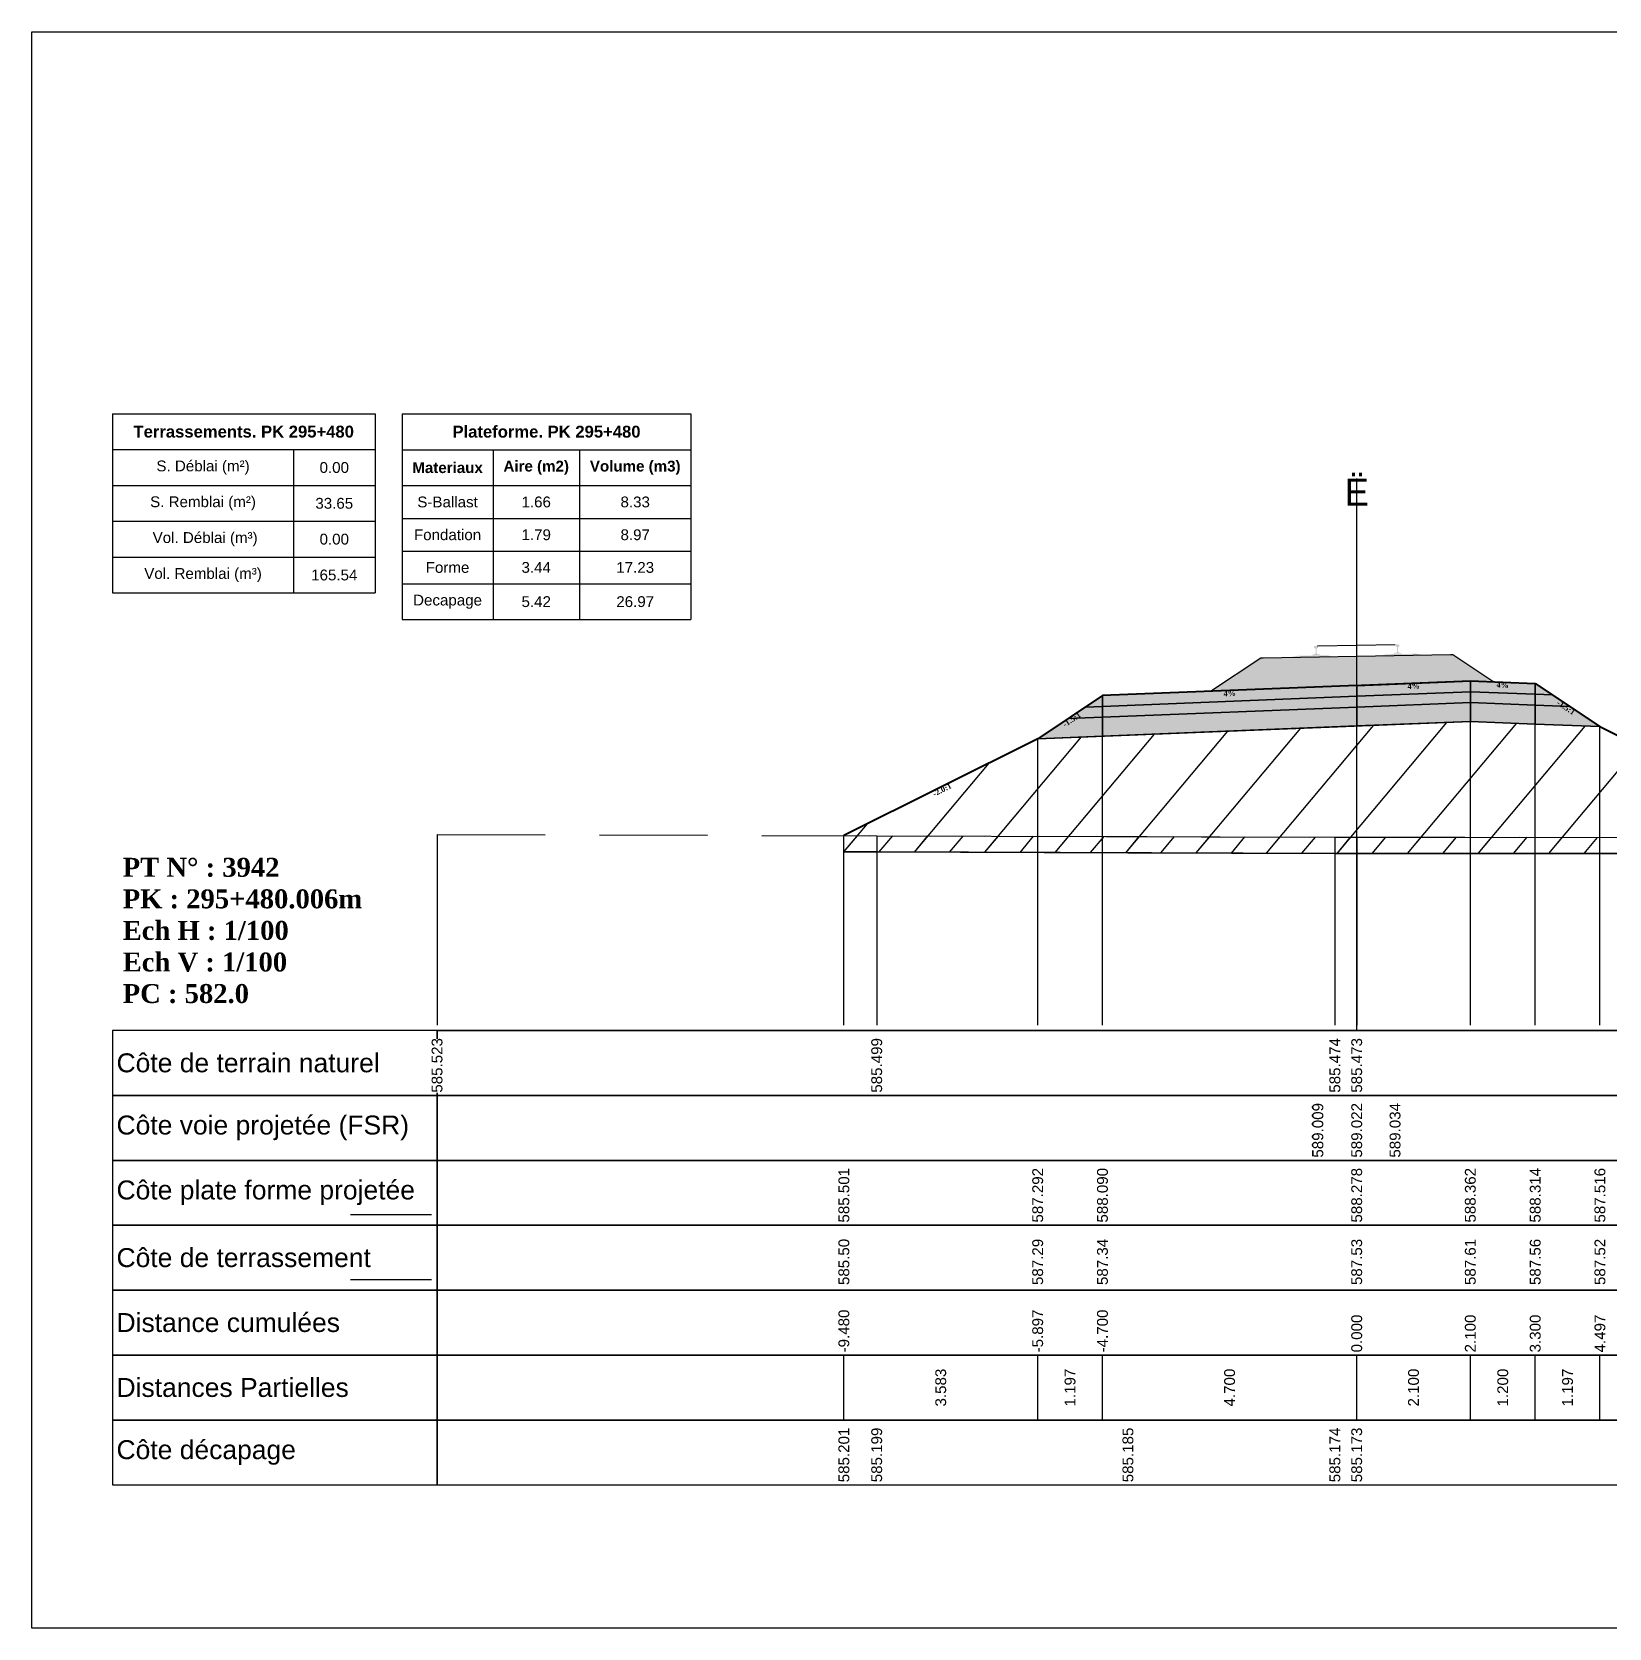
# Model space of a CAD drawing. Header units: millimetres. Extents: x 2762 to 3076, y 916 to 3305.
# Drawn here: x 2873.89 to 2903.04, y 2559.64 to 2589.14 of the extents above; entities that cross this region are included whole.
import ezdxf

# ---------------------------------------------------------------- set-up
doc = ezdxf.new("R2010")
doc.units = ezdxf.units.MM
doc.header["$LTSCALE"] = 2
doc.linetypes.add('CACHE', pattern=[9.525, 6.35, -3.175])
doc.linetypes.add('DASHED', pattern=[0.75, 0.5, -0.25])
for name, color, linetype in [('C-ANNO-TABL', 1, 'Continuous'), ('C-ANNO-TABL-TEXT', 150, 'Continuous'), ('C-ANNO-TABL-TITL', 150, 'Continuous'), ('C-ANNO-TABL-TTBL', 5, 'Continuous'), ('C-ROAD-CORR', 5, 'Continuous'), ('C-ROAD-SCTN', 7, 'Continuous')]:
    doc.layers.add(name, color=color, linetype=linetype)
doc.styles.add('ARIAL', font='arial.ttf')
doc.styles.add('C3D_Etiquette', font='romans.shx')
doc.styles.add('C3D_Profil_Travers', font='romans.shx')
doc.styles.get("Standard").update_dxf_attribs({"font": 'arial.ttf'})

msp = doc.modelspace()

# ---------------------------------------------------------------- hatches: boundary and pattern name
at = {"linetype": 'Continuous', "lineweight": -3}
msp.add_hatch(color=254, dxfattribs=at).paths.add_polyline_path([(2897.169, 2577.401), (2897.166, 2577.586), (2897.28, 2577.609), (2897.628, 2577.615), (2897.628, 2577.621), (2897.554, 2577.619), (2897.554, 2577.629), (2897.555, 2577.63), (2897.556, 2577.631), (2897.558, 2577.631), (2897.578, 2577.633), (2897.581, 2577.634), (2897.584, 2577.635), (2897.612, 2577.646), (2897.614, 2577.647), (2897.615, 2577.648), (2897.616, 2577.65), (2897.617, 2577.654), (2897.618, 2577.661), (2897.619, 2577.67), (2897.62, 2577.681), (2897.62, 2577.705), (2897.619, 2577.72), (2897.618, 2577.727), (2897.617, 2577.733), (2897.616, 2577.737), (2897.616, 2577.739), (2897.615, 2577.743), (2897.614, 2577.744), (2897.613, 2577.746), (2897.612, 2577.747), (2897.61, 2577.748), (2897.595, 2577.753), (2897.592, 2577.755), (2897.592, 2577.755), (2897.591, 2577.757), (2897.591, 2577.759), (2897.591, 2577.778), (2897.591, 2577.782), (2897.592, 2577.784), (2897.594, 2577.787), (2897.596, 2577.788), (2897.599, 2577.79), (2897.6, 2577.79), (2897.604, 2577.791), (2897.608, 2577.791), (2897.611, 2577.792), (2897.615, 2577.792), (2897.62, 2577.792), (2897.623, 2577.792), (2897.626, 2577.793), (2897.63, 2577.792), (2897.633, 2577.793), (2897.637, 2577.793), (2897.642, 2577.792), (2897.645, 2577.792), (2897.649, 2577.792), (2897.653, 2577.791), (2897.654, 2577.791), (2897.656, 2577.789), (2897.659, 2577.788), (2897.661, 2577.786), (2897.662, 2577.783), (2897.663, 2577.779), (2897.663, 2577.761), (2897.663, 2577.758), (2897.662, 2577.757), (2897.662, 2577.756), (2897.659, 2577.754), (2897.644, 2577.748), (2897.643, 2577.747), (2897.641, 2577.746), (2897.64, 2577.745), (2897.64, 2577.743), (2897.639, 2577.74), (2897.638, 2577.738), (2897.638, 2577.733), (2897.637, 2577.727), (2897.637, 2577.721), (2897.636, 2577.705), (2897.637, 2577.681), (2897.638, 2577.671), (2897.639, 2577.662), (2897.641, 2577.655), (2897.642, 2577.65), (2897.642, 2577.649), (2897.644, 2577.648), (2897.646, 2577.646), (2897.674, 2577.637), (2897.677, 2577.635), (2897.681, 2577.635), (2897.701, 2577.634), (2897.702, 2577.633), (2897.703, 2577.633), (2897.704, 2577.632), (2897.704, 2577.622), (2897.63, 2577.621), (2897.63, 2577.615), (2897.834, 2577.619), (2897.966, 2577.59), (2898.8, 2577.605), (2898.931, 2577.638), (2899.135, 2577.641), (2899.135, 2577.647), (2899.061, 2577.645), (2899.061, 2577.655), (2899.062, 2577.656), (2899.063, 2577.657), (2899.064, 2577.657), (2899.084, 2577.659), (2899.088, 2577.66), (2899.091, 2577.661), (2899.119, 2577.672), (2899.121, 2577.673), (2899.122, 2577.675), (2899.123, 2577.676), (2899.124, 2577.68), (2899.125, 2577.688), (2899.126, 2577.697), (2899.127, 2577.707), (2899.126, 2577.731), (2899.125, 2577.747), (2899.125, 2577.753), (2899.124, 2577.759), (2899.123, 2577.764), (2899.123, 2577.765), (2899.122, 2577.769), (2899.121, 2577.77), (2899.12, 2577.772), (2899.118, 2577.773), (2899.117, 2577.774), (2899.102, 2577.779), (2899.099, 2577.781), (2899.098, 2577.782), (2899.098, 2577.783), (2899.098, 2577.786), (2899.097, 2577.804), (2899.098, 2577.808), (2899.099, 2577.811), (2899.101, 2577.813), (2899.103, 2577.814), (2899.106, 2577.816), (2899.107, 2577.816), (2899.11, 2577.817), (2899.114, 2577.818), (2899.118, 2577.818), (2899.122, 2577.818), (2899.127, 2577.819), (2899.13, 2577.819), (2899.133, 2577.819), (2899.136, 2577.819), (2899.14, 2577.819), (2899.144, 2577.819), (2899.149, 2577.819), (2899.152, 2577.818), (2899.156, 2577.818), (2899.16, 2577.817), (2899.161, 2577.817), (2899.163, 2577.816), (2899.165, 2577.814), (2899.168, 2577.812), (2899.169, 2577.809), (2899.169, 2577.805), (2899.17, 2577.787), (2899.17, 2577.784), (2899.169, 2577.783), (2899.169, 2577.782), (2899.166, 2577.78), (2899.151, 2577.774), (2899.149, 2577.774), (2899.148, 2577.772), (2899.147, 2577.771), (2899.146, 2577.769), (2899.146, 2577.766), (2899.145, 2577.764), (2899.144, 2577.759), (2899.144, 2577.753), (2899.143, 2577.747), (2899.143, 2577.731), (2899.143, 2577.707), (2899.145, 2577.697), (2899.146, 2577.688), (2899.147, 2577.681), (2899.148, 2577.677), (2899.149, 2577.675), (2899.15, 2577.674), (2899.153, 2577.673), (2899.181, 2577.663), (2899.184, 2577.662), (2899.187, 2577.661), (2899.207, 2577.66), (2899.209, 2577.66), (2899.21, 2577.659), (2899.211, 2577.658), (2899.211, 2577.648), (2899.137, 2577.647), (2899.137, 2577.641), (2899.485, 2577.647), (2899.6, 2577.628), (2899.604, 2577.443)])
h = msp.add_hatch(dxfattribs=at)
h.set_pattern_fill('GRAVEL', color=252, scale=0.009, style=0)
h.set_pattern_definition([(228.0128, (2895.843941, 2577.182725), (-1.8288, -2.0574), [0.030755, -3.0447435]), (184.96974, (2895.823367, 2577.159865), (2.743199999, 0.228600013), [0.0527764, -5.2248644]), (132.51045, (2895.77079, 2577.155293), (2.286, -2.5146), [0.0372133, -3.684125]), (267.2737, (2895.681635, 2577.098143), (0.2286, 4.572), [0.0480604, -4.7579794]), (292.83365, (2895.679349, 2577.050137), (-1.143, 2.7432), [0.047127, -4.6655827]), (357.2737, (2895.697637, 2577.006703), (-4.572, 0.2286), [0.0480604, -4.7579794]), (37.69424, (2895.7456434, 2577.004417), (-2.9718, -2.286), [0.0635574, -6.2921804]), (72.25533, (2895.795935, 2577.043279), (1.6002, 5.0292), [0.0600048, -5.940473]), (121.42957, (2895.814223, 2577.100429), (-1.8288, 2.9718), [0.048223, -4.774099]), (175.23636, (2895.789077, 2577.141577), (2.5146, -0.2286), [0.055054, -2.697654]), (222.39744, (2895.7342134, 2577.146149), (-2.7432, -2.5146), [0.071197, -7.0485095]), (138.81407, (2895.90795, 2577.095857), (-1.6002, 1.3716), [0.0243004, -2.405751]), (171.46923, (2895.889661, 2577.111859), (2.9718, -0.4572), [0.0462314, -4.5769175]), (225, (2895.84394, 2577.11872), (-3e-17, -0.2286), [0.032329, -0.29096]), (203.1986, (2895.82794, 2577.14615), (1.143, 0.4572), [0.01741, -1.723556]), (291.8014, (2895.811937, 2577.13929), (-0.2286, 0.6858), [0.024621, -1.206428]), (30.9638, (2895.82108, 2577.11643), (0.6858, 0.4572), [0.039989, -1.292967]), (161.565, (2895.85537, 2577.137005), (0.4572, -0.2286), [0.028916, -0.693981]), (16.38954, (2895.67935, 2577.139291), (2.286, 0.6858), [0.040508, -4.0102944]), (70.34618, (2895.718211, 2577.150721), (-0.9144, -2.5146), [0.033984, -3.3643994]), (293.1986, (2895.85537, 2577.182725), (-0.4572, 1.143), [0.034819, -1.7061465]), (343.61046, (2895.869087, 2577.150721), (-2.286, 0.6858), [0.040508, -4.0102944]), (339.44395, (2895.67935, 2576.99756), (-1.143, 0.4572), [0.039063, -1.914096]), (294.77514, (2895.715925, 2576.983843), (-1.143, 2.5146), [0.0327305, -3.2403234]), (66.8014, (2895.857657, 2576.954125), (0.4572, 1.143), [0.034819, -1.7061465]), (17.35402, (2895.871373, 2576.986129), (-2.9718, -0.9144), [0.0383204, -3.793714]), (69.44395, (2895.745643, 2576.954125), (-0.4572, -1.143), [0.0195316, -1.933628]), (101.3099, (2895.84394, 2576.954125), (-0.2286, 0.9144), [0.011656, -1.1539795]), (165.9638, (2895.841655, 2576.965555), (0.6858, -0.2286), [0.047127, -0.895415]), (186.009, (2895.795935, 2576.976985), (2.286, 0.2286), [0.043674, -4.323723]), (303.69, (2895.82108, 2577.09586), (-0.2286, 0.4572), [0.032969, -0.79126]), (353.15723, (2895.839369, 2577.068425), (3.8862, -0.4572), [0.05756, -5.698441]), (60.9454, (2895.89652, 2577.061567), (-0.9144, -1.6002), [0.023536, -2.330045]), (90, (2895.90795, 2577.08214), (-0.2286, 0.2286), [0.013716, -0.214884]), (120.25644, (2895.791363, 2576.983843), (0.9144, -1.6002), [0.031758, -3.1440547]), (48.0128, (2895.775361, 2577.011275), (1.8288, 2.0574), [0.06151, -3.0139886]), (0, (2895.8165, 2577.057), (0.2286, 0.2286), [0.059436, -0.169164]), (325.30485, (2895.875945, 2577.056995), (2.286, -1.6002), [0.036145, -3.5783385]), (254.0546, (2895.905663, 2577.03642), (-0.2286, -0.9144), [0.033285, -1.6309485]), (207.64598, (2895.896519, 2577.004417), (-4.3434, -2.286), [0.054193, -5.365122]), (175.42608, (2895.848513, 2576.979271), (-2.9718, 0.2286), [0.0573327, -5.675926])])
h.paths.add_polyline_path([(2895.679, 2576.954), (2896.608, 2577.574), (2896.652, 2577.574), (2898.38, 2577.604), (2900.114, 2577.634), (2900.114, 2577.634), (2900.158, 2577.634), (2900.916, 2577.129), (2900.48, 2577.146)])
h = msp.add_hatch(color=11, dxfattribs=at)
h.paths.add_polyline_path([(2901.68, 2576.898), (2901.68, 2577.098), (2901.999, 2576.885)])
h.paths.add_polyline_path([(2900.48, 2576.946), (2900.48, 2577.146), (2901.68, 2577.098), (2901.68, 2576.898)])
h.paths.add_polyline_path([(2898.38, 2576.862), (2898.38, 2577.062), (2900.48, 2577.146), (2900.48, 2576.946)])
h.paths.add_polyline_path([(2893.68, 2576.674), (2893.68, 2576.874), (2898.38, 2577.062), (2898.38, 2576.862)])
h.paths.add_polyline_path([(2893.36, 2576.661), (2893.68, 2576.874), (2893.68, 2576.674)])
h = msp.add_hatch(color=30, dxfattribs=at)
h.paths.add_polyline_path([(2901.68, 2576.698), (2901.68, 2576.898), (2901.999, 2576.885), (2902.318, 2576.673)])
h.paths.add_polyline_path([(2900.48, 2576.746), (2900.48, 2576.946), (2901.68, 2576.898), (2901.68, 2576.698)])
h.paths.add_polyline_path([(2898.38, 2576.662), (2898.38, 2576.862), (2900.48, 2576.946), (2900.48, 2576.746)])
h.paths.add_polyline_path([(2893.68, 2576.474), (2893.68, 2576.674), (2898.38, 2576.862), (2898.38, 2576.662)])
h.paths.add_polyline_path([(2893.041, 2576.449), (2893.36, 2576.661), (2893.68, 2576.674), (2893.68, 2576.474)])
h = msp.add_hatch(color=83, dxfattribs=at)
h.paths.add_polyline_path([(2901.68, 2576.348), (2901.68, 2576.698), (2902.318, 2576.673), (2902.876, 2576.3)])
h.paths.add_polyline_path([(2900.48, 2576.396), (2900.48, 2576.746), (2901.68, 2576.698), (2901.68, 2576.348)])
h.paths.add_polyline_path([(2898.38, 2576.312), (2898.38, 2576.662), (2900.48, 2576.746), (2900.48, 2576.396)])
h.paths.add_polyline_path([(2893.68, 2576.124), (2893.68, 2576.474), (2898.38, 2576.662), (2898.38, 2576.312)])
h.paths.add_polyline_path([(2892.483, 2576.076), (2893.041, 2576.449), (2893.68, 2576.474), (2893.68, 2576.124)])
h = msp.add_hatch(dxfattribs=at)
h.set_pattern_fill('_U', color=3, angle=50, style=0, pattern_type=0)
h.set_pattern_definition([(50, (2888.8998, 2573.9848), (-0.766044, 0.64279), [])])
h.paths.add_polyline_path([(2888.9, 2573.985), (2888.9, 2574.285), (2892.483, 2576.076), (2900.48, 2576.396), (2902.876, 2576.3), (2906.977, 2574.25), (2906.977, 2573.95), (2897.977, 2573.958), (2889.507, 2573.983)])
h = msp.add_hatch(dxfattribs=at)
h.set_pattern_fill('_U', color=150, scale=0.5, angle=50, style=0, pattern_type=0)
h.set_pattern_definition([(50, (2888.8998, 2573.98476), (-0.383022, 0.321394), [])])
h.paths.add_polyline_path([(2888.9, 2573.985), (2888.9, 2574.285), (2889.507, 2574.283), (2897.977, 2574.258), (2906.977, 2574.25), (2906.977, 2573.95), (2897.977, 2573.958), (2889.507, 2573.983)])

# ---------------------------------------------------------------- linework, layer by layer
at = {"color": 7, "linetype": 'Continuous', "lineweight": -3}
for p, q in [((2898.38, 2570.684), (2898.38, 2580.884)), ((2881.379, 2570.684), (2915.381, 2570.684)), ((2888.9, 2563.484), (2888.9, 2564.684)), ((2892.483, 2563.484), (2892.483, 2564.684)), ((2892.483, 2563.484), (2892.483, 2564.684)), ((2893.68, 2563.484), (2893.68, 2564.684)), ((2893.68, 2563.484), (2893.68, 2564.684)), ((2898.38, 2563.484), (2898.38, 2564.684)), ((2898.38, 2563.484), (2898.38, 2564.684)), ((2900.48, 2563.484), (2900.48, 2564.684)), ((2900.48, 2563.484), (2900.48, 2564.684)), ((2901.68, 2563.484), (2901.68, 2564.684)), ((2901.68, 2563.484), (2901.68, 2564.684)), ((2902.876, 2563.484), (2902.876, 2564.684)), ((2902.876, 2563.484), (2902.876, 2564.684))]:
    msp.add_line(p, q, dxfattribs=at)
at = {"color": 251, "linetype": 'Continuous', "lineweight": -3}
for p, q in [((2895.679, 2576.954), (2896.608, 2577.574)), ((2896.608, 2577.574), (2896.652, 2577.574)), ((2896.652, 2577.574), (2898.38, 2577.604)), ((2898.38, 2577.604), (2900.114, 2577.634)), ((2900.114, 2577.634), (2900.114, 2577.634)), ((2900.114, 2577.634), (2900.158, 2577.634)), ((2900.158, 2577.634), (2900.916, 2577.129)), ((2900.48, 2577.146), (2895.679, 2576.954)), ((2898.38, 2577.062), (2900.48, 2577.146)), ((2900.916, 2577.129), (2900.48, 2577.146)), ((2900.48, 2576.946), (2900.48, 2577.146)), ((2900.48, 2577.146), (2901.68, 2577.098)), ((2900.48, 2577.146), (2900.48, 2576.946)), ((2893.36, 2576.661), (2893.68, 2576.874)), ((2893.68, 2576.874), (2898.38, 2577.062)), ((2893.68, 2576.674), (2893.68, 2576.874)), ((2893.68, 2576.874), (2893.68, 2576.674)), ((2898.38, 2576.862), (2893.68, 2576.674)), ((2898.38, 2576.862), (2898.38, 2577.062)), ((2898.38, 2577.062), (2898.38, 2576.862)), ((2900.48, 2576.946), (2898.38, 2576.862)), ((2901.68, 2576.898), (2900.48, 2576.946)), ((2901.68, 2576.898), (2901.68, 2577.098)), ((2901.68, 2577.098), (2901.999, 2576.885)), ((2901.68, 2577.098), (2901.68, 2576.898)), ((2901.999, 2576.885), (2901.68, 2576.898)), ((2893.68, 2576.674), (2893.36, 2576.661))]:
    msp.add_line(p, q, dxfattribs=at)
at = {"color": 53, "linetype": 'Continuous', "lineweight": -3}
for p, q in [((2893.68, 2576.674), (2898.38, 2576.862)), ((2898.38, 2576.862), (2900.48, 2576.946)), ((2898.38, 2576.662), (2898.38, 2576.862)), ((2898.38, 2576.862), (2898.38, 2576.662)), ((2900.48, 2576.746), (2900.48, 2576.946)), ((2900.48, 2576.946), (2901.68, 2576.898)), ((2900.48, 2576.946), (2900.48, 2576.746)), ((2901.68, 2576.698), (2901.68, 2576.898)), ((2901.68, 2576.898), (2901.999, 2576.885)), ((2901.68, 2576.898), (2901.68, 2576.698)), ((2901.999, 2576.885), (2902.318, 2576.673)), ((2893.041, 2576.449), (2893.36, 2576.661)), ((2893.36, 2576.661), (2893.68, 2576.674)), ((2893.68, 2576.474), (2893.68, 2576.674)), ((2893.68, 2576.674), (2893.68, 2576.474)), ((2898.38, 2576.662), (2893.68, 2576.474)), ((2893.68, 2576.474), (2898.38, 2576.662)), ((2900.48, 2576.746), (2898.38, 2576.662)), ((2898.38, 2576.662), (2900.48, 2576.746)), ((2898.38, 2576.312), (2898.38, 2576.662)), ((2898.38, 2576.662), (2898.38, 2576.312)), ((2901.68, 2576.698), (2900.48, 2576.746)), ((2900.48, 2576.396), (2900.48, 2576.746)), ((2900.48, 2576.746), (2901.68, 2576.698)), ((2900.48, 2576.746), (2900.48, 2576.396)), ((2902.318, 2576.673), (2901.68, 2576.698)), ((2901.68, 2576.348), (2901.68, 2576.698)), ((2901.68, 2576.698), (2902.318, 2576.673)), ((2901.68, 2576.698), (2901.68, 2576.348)), ((2902.318, 2576.673), (2902.876, 2576.3)), ((2892.483, 2576.076), (2893.041, 2576.449)), ((2893.68, 2576.474), (2893.041, 2576.449)), ((2893.041, 2576.449), (2893.68, 2576.474)), ((2893.68, 2576.124), (2893.68, 2576.474)), ((2893.68, 2576.474), (2893.68, 2576.124)), ((2898.38, 2576.312), (2893.68, 2576.124)), ((2900.48, 2576.396), (2898.38, 2576.312)), ((2901.68, 2576.348), (2900.48, 2576.396)), ((2902.876, 2576.3), (2901.68, 2576.348)), ((2893.68, 2576.124), (2892.483, 2576.076))]:
    msp.add_line(p, q, dxfattribs=at)
at = {"color": 253, "linetype": 'Continuous', "lineweight": -3}
for p, q in [((2892.483, 2576.076), (2900.48, 2576.396)), ((2900.48, 2576.396), (2902.876, 2576.3)), ((2902.876, 2576.3), (2906.977, 2574.25)), ((2888.9, 2574.285), (2892.483, 2576.076)), ((2888.9, 2573.985), (2888.9, 2574.285)), ((2888.9, 2574.285), (2889.507, 2574.283)), ((2888.9, 2573.985), (2888.9, 2574.285)), ((2889.507, 2574.283), (2897.977, 2574.258)), ((2897.977, 2574.258), (2906.977, 2574.25)), ((2889.507, 2573.983), (2888.9, 2573.985)), ((2889.507, 2573.983), (2888.9, 2573.985)), ((2897.977, 2573.958), (2889.507, 2573.983)), ((2897.977, 2573.958), (2889.507, 2573.983)), ((2906.977, 2573.95), (2897.977, 2573.958)), ((2906.977, 2573.95), (2897.977, 2573.958))]:
    msp.add_line(p, q, dxfattribs=at)
at = {"color": 8, "linetype": 'CACHE', "lineweight": -3}
for p, q in [((2898.38, 2570.784), (2898.38, 2576.312)), ((2898.38, 2570.784), (2898.38, 2576.312)), ((2900.48, 2570.784), (2900.48, 2576.396)), ((2901.68, 2570.784), (2901.68, 2576.348)), ((2902.876, 2570.784), (2902.876, 2576.3)), ((2892.483, 2570.784), (2892.483, 2576.076)), ((2893.68, 2570.784), (2893.68, 2576.124)), ((2888.9, 2570.784), (2888.9, 2574.285))]:
    msp.add_line(p, q, dxfattribs=at)
at = {"color": 105, "linetype": 'DASHED', "lineweight": -3, "ltscale": 2}
for p, q in [((2881.38, 2574.307), (2889.507, 2574.283)), ((2889.507, 2574.283), (2897.977, 2574.258)), ((2897.977, 2574.258), (2898.38, 2574.257)), ((2898.38, 2574.257), (2912.541, 2574.245))]:
    msp.add_line(p, q, dxfattribs=at)
at = {"color": 98, "linetype": 'CACHE', "lineweight": -3}
for p, q in [((2881.38, 2574.307), (2881.38, 2570.784)), ((2889.507, 2574.283), (2889.507, 2570.784)), ((2897.977, 2574.258), (2897.977, 2570.784)), ((2898.38, 2574.257), (2898.38, 2570.784))]:
    msp.add_line(p, q, dxfattribs=at)
at = {"color": 6, "linetype": 'Continuous', "lineweight": -3}
for p, q in [((2888.9, 2573.985), (2889.507, 2573.983)), ((2889.507, 2573.983), (2894.151, 2573.969)), ((2894.151, 2573.969), (2897.977, 2573.958)), ((2897.977, 2573.958), (2898.38, 2573.957)), ((2898.38, 2573.957), (2903.215, 2573.953))]:
    msp.add_line(p, q, dxfattribs=at)
at = {"color": 154, "linetype": 'Continuous', "lineweight": -3}
msp.add_line((2879.779, 2567.284), (2881.279, 2567.284), dxfattribs=at)
at = {"color": 1, "linetype": 'Continuous', "lineweight": -3}
msp.add_line((2879.779, 2566.084), (2881.279, 2566.084), dxfattribs=at)
at = {"color": 7, "linetype": 'Continuous', "lineweight": -3}
for points in [[(2881.379, 2569.484), (2881.379, 2570.684), (2875.379, 2570.684), (2875.379, 2569.484)], [(2881.379, 2569.484), (2915.381, 2569.484), (2915.381, 2570.684), (2881.379, 2570.684)], [(2881.379, 2568.284), (2881.379, 2569.484), (2875.379, 2569.484), (2875.379, 2568.284)], [(2881.379, 2568.284), (2915.381, 2568.284), (2915.381, 2569.484), (2881.379, 2569.484)], [(2881.379, 2567.084), (2881.379, 2568.284), (2875.379, 2568.284), (2875.379, 2567.084)], [(2881.379, 2567.084), (2915.381, 2567.084), (2915.381, 2568.284), (2881.379, 2568.284)], [(2881.379, 2565.884), (2881.379, 2567.084), (2875.379, 2567.084), (2875.379, 2565.884)], [(2881.379, 2565.884), (2915.381, 2565.884), (2915.381, 2567.084), (2881.379, 2567.084)], [(2881.379, 2564.684), (2881.379, 2565.884), (2875.379, 2565.884), (2875.379, 2564.684)], [(2881.379, 2564.684), (2915.381, 2564.684), (2915.381, 2565.884), (2881.379, 2565.884)], [(2881.379, 2563.484), (2881.379, 2564.684), (2875.379, 2564.684), (2875.379, 2563.484)], [(2881.379, 2563.484), (2915.381, 2563.484), (2915.381, 2564.684), (2881.379, 2564.684)], [(2881.379, 2562.284), (2881.379, 2563.484), (2875.379, 2563.484), (2875.379, 2562.284)], [(2881.379, 2562.284), (2915.381, 2562.284), (2915.381, 2563.484), (2881.379, 2563.484)]]:
    msp.add_3dface(points, dxfattribs=at)
at = {"layer": 'C-ANNO-TABL', "color": 7, "linetype": 'Continuous', "lineweight": -3}
for p, q in [((2875.379, 2581.419), (2878.727, 2581.419)), ((2878.727, 2581.419), (2880.232, 2581.419)), ((2878.727, 2581.419), (2878.727, 2580.757)), ((2880.732, 2581.416), (2882.414, 2581.416)), ((2882.414, 2581.416), (2884.01, 2581.416)), ((2882.414, 2581.416), (2882.414, 2580.754)), ((2884.01, 2581.416), (2886.073, 2581.416)), ((2884.01, 2581.416), (2884.01, 2580.754)), ((2875.379, 2580.757), (2878.727, 2580.757)), ((2878.727, 2580.757), (2880.232, 2580.757)), ((2878.727, 2580.757), (2878.727, 2580.095)), ((2880.732, 2580.754), (2882.414, 2580.754)), ((2882.414, 2580.754), (2884.01, 2580.754)), ((2882.414, 2580.754), (2882.414, 2580.147)), ((2884.01, 2580.754), (2886.073, 2580.754)), ((2884.01, 2580.754), (2884.01, 2580.147)), ((2875.379, 2580.095), (2878.727, 2580.095)), ((2878.727, 2580.095), (2880.232, 2580.095)), ((2878.727, 2580.095), (2878.727, 2579.432)), ((2880.732, 2580.147), (2882.414, 2580.147)), ((2882.414, 2580.147), (2884.01, 2580.147)), ((2882.414, 2580.147), (2882.414, 2579.543)), ((2884.01, 2580.147), (2886.073, 2580.147)), ((2884.01, 2580.147), (2884.01, 2579.543)), ((2880.732, 2579.543), (2882.414, 2579.543)), ((2882.414, 2579.543), (2884.01, 2579.543)), ((2882.414, 2579.543), (2882.414, 2578.939)), ((2884.01, 2579.543), (2886.073, 2579.543)), ((2884.01, 2579.543), (2884.01, 2578.939)), ((2875.379, 2579.432), (2878.727, 2579.432)), ((2878.727, 2579.432), (2880.232, 2579.432)), ((2878.727, 2579.432), (2878.727, 2578.77)), ((2880.732, 2578.939), (2882.414, 2578.939)), ((2882.414, 2578.939), (2884.01, 2578.939)), ((2882.414, 2578.939), (2882.414, 2578.28)), ((2884.01, 2578.939), (2886.073, 2578.939)), ((2884.01, 2578.939), (2884.01, 2578.28))]:
    msp.add_line(p, q, dxfattribs=at)
at = {"layer": 'C-ANNO-TABL-TTBL', "color": 7, "linetype": 'Continuous', "lineweight": -3}
for p, q in [((2875.379, 2582.084), (2880.232, 2582.084)), ((2875.379, 2582.084), (2875.379, 2581.419)), ((2880.232, 2582.084), (2880.232, 2581.419)), ((2880.732, 2582.084), (2886.073, 2582.084)), ((2880.732, 2582.084), (2880.732, 2581.416)), ((2886.073, 2582.084), (2886.073, 2581.416)), ((2875.379, 2581.419), (2875.379, 2580.757)), ((2880.232, 2581.419), (2880.232, 2580.757)), ((2880.732, 2581.416), (2880.732, 2580.754)), ((2886.073, 2581.416), (2886.073, 2580.754)), ((2875.379, 2580.757), (2875.379, 2580.095)), ((2880.232, 2580.757), (2880.232, 2580.095)), ((2880.732, 2580.754), (2880.732, 2580.147)), ((2886.073, 2580.754), (2886.073, 2580.147)), ((2875.379, 2580.095), (2875.379, 2579.432)), ((2880.232, 2580.095), (2880.232, 2579.432)), ((2880.732, 2580.147), (2880.732, 2579.543)), ((2886.073, 2580.147), (2886.073, 2579.543)), ((2880.732, 2579.543), (2880.732, 2578.939)), ((2886.073, 2579.543), (2886.073, 2578.939)), ((2875.379, 2579.432), (2875.379, 2578.77)), ((2880.232, 2579.432), (2880.232, 2578.77)), ((2880.732, 2578.939), (2880.732, 2578.28)), ((2886.073, 2578.939), (2886.073, 2578.28)), ((2875.379, 2578.77), (2878.727, 2578.77)), ((2878.727, 2578.77), (2880.232, 2578.77)), ((2880.732, 2578.28), (2882.414, 2578.28)), ((2882.414, 2578.28), (2884.01, 2578.28)), ((2884.01, 2578.28), (2886.073, 2578.28))]:
    msp.add_line(p, q, dxfattribs=at)
at = {"layer": 'C-ROAD-CORR', "color": 1, "linetype": 'Continuous', "lineweight": 40}
for p, q in [((2898.38, 2577.062), (2900.48, 2577.146)), ((2900.48, 2577.146), (2901.68, 2577.098)), ((2893.68, 2576.874), (2892.483, 2576.076)), ((2898.38, 2577.062), (2893.68, 2576.874)), ((2901.68, 2577.098), (2902.876, 2576.3)), ((2902.876, 2576.3), (2906.977, 2574.25)), ((2892.483, 2576.076), (2888.9, 2574.285))]:
    msp.add_line(p, q, dxfattribs=at)
at = {"layer": 'C-ROAD-CORR', "color": 102, "linetype": 'Continuous', "lineweight": -3, "ltscale": 0.5}
for p, q in [((2898.38, 2576.312), (2893.68, 2576.124)), ((2898.38, 2576.312), (2900.48, 2576.396)), ((2900.48, 2576.396), (2901.68, 2576.348)), ((2901.68, 2576.348), (2902.876, 2576.3)), ((2893.68, 2576.124), (2892.483, 2576.076))]:
    msp.add_line(p, q, dxfattribs=at)
at = {"layer": 'C-ROAD-SCTN', "color": 154, "linetype": 'Continuous', "lineweight": -3}
for p, q in [((2897.652, 2577.793), (2897.662, 2577.793)), ((2897.662, 2577.793), (2898.38, 2577.806)), ((2898.38, 2577.806), (2899.089, 2577.818)), ((2898.38, 2577.062), (2900.48, 2577.146)), ((2900.48, 2577.146), (2901.68, 2577.098)), ((2892.483, 2576.076), (2893.68, 2576.874)), ((2893.68, 2576.874), (2898.38, 2577.062)), ((2901.68, 2577.098), (2902.876, 2576.3)), ((2902.876, 2576.3), (2906.977, 2574.25)), ((2888.9, 2574.285), (2892.483, 2576.076))]:
    msp.add_line(p, q, dxfattribs=at)
at = {"layer": 'C-ROAD-SCTN', "color": 140, "linetype": 'Continuous', "lineweight": -3}
for p, q in [((2895.679, 2576.954), (2896.608, 2577.574)), ((2896.608, 2577.574), (2896.652, 2577.574)), ((2896.652, 2577.574), (2898.38, 2577.604)), ((2898.38, 2577.604), (2900.114, 2577.634)), ((2900.114, 2577.634), (2900.114, 2577.634)), ((2900.114, 2577.634), (2900.158, 2577.634)), ((2900.158, 2577.634), (2900.916, 2577.129))]:
    msp.add_line(p, q, dxfattribs=at)
at = {"layer": 'C-ROAD-SCTN', "color": 1, "linetype": 'Continuous', "lineweight": -3}
for p, q in [((2893.68, 2576.124), (2898.38, 2576.312)), ((2898.38, 2576.312), (2900.48, 2576.396)), ((2900.48, 2576.396), (2901.68, 2576.348)), ((2901.68, 2576.348), (2902.876, 2576.3)), ((2902.876, 2576.3), (2906.977, 2574.25)), ((2888.9, 2574.285), (2892.483, 2576.076)), ((2892.483, 2576.076), (2893.68, 2576.124))]:
    msp.add_line(p, q, dxfattribs=at)

# ---------------------------------------------------------------- texts
at = {"color": 7, "linetype": 'Continuous', "lineweight": -3}
for s, insert, char_height, attachment_point, style in [('{\\fWingdings|b0|i0|c2|p0;Ë}', (2898.38, 2580.384), 0.5, 8, 'C3D_Profil_Travers'), ('{\\fTimes New Roman|b1|i0|c0|p18;PT N° : 3942\\PPK : 295+480.006m\\PEch H : 1/100\\PEch V : 1/100\\PPC : 582.0}', (2875.568, 2571.184), 0.35, 7, 'C3D_Profil_Travers'), ('{\\fArial|b0|i0|c0|p34;Côte de terrain naturel}', (2875.454, 2570.084), 0.35, 4, 'C3D_Etiquette'), ('{\\fArial|b0|i0|c0|p34;Côte plate forme projetée}', (2875.454, 2567.684), 0.35, 4, 'C3D_Etiquette'), ('{\\fArial|b0|i0|c0|p34;Côte de terrassement}', (2875.454, 2566.484), 0.35, 4, 'C3D_Etiquette'), ('{\\fArial|b0|i0|c0|p34;Distance cumulées}', (2875.454, 2565.284), 0.35, 4, 'C3D_Etiquette'), ('{\\fArial|b0|i0|c0|p34;Distances Partielles}', (2875.454, 2564.084), 0.35, 4, 'C3D_Etiquette'), ('{\\fArial|b0|i0|c0|p34;Côte décapage}', (2875.454, 2562.884), 0.35, 4, 'C3D_Etiquette')]:
    msp.add_mtext(s, dxfattribs=dict(at, insert=insert, char_height=char_height, attachment_point=attachment_point, style=style))
at = {"color": 7, "linetype": 'Continuous', "lineweight": -3, "char_height": 0.1, "attachment_point": 2, "style": 'C3D_Etiquette'}
for s, insert, width, rotation in [('{\\fTimes New Roman|b1|i0|c0|p18;4%}', (2901.079, 2577.118), 0.42071, 357.7094), ('{\\fTimes New Roman|b1|i0|c0|p18;4%}', (2896.03, 2576.964), 0.42071, 2.2906), ('{\\fTimes New Roman|b1|i0|c0|p18;4%}', (2899.43, 2577.1), 0.37094, 2.2906), ('{\\fTimes New Roman|b1|i0|c0|p18;-1.5:1}', (2893.083, 2576.472), 0.34598, 33.6901), ('{\\fTimes New Roman|b1|i0|c0|p18;-1.5:1}', (2902.276, 2576.696), 0.34598, 326.3099), ('{\\fTimes New Roman|b1|i0|c0|p18;-2.0:1}', (2890.693, 2575.177), 0.34598, 26.5651)]:
    msp.add_mtext(s, dxfattribs=dict(at, insert=insert, width=width, rotation=rotation))
at = {"color": 7, "linetype": 'Continuous', "lineweight": -3, "insert": (2875.454, 2568.884), "char_height": 0.35, "attachment_point": 4}
msp.add_mtext('{\\fArial|b0|i0|c0|p34;Côte voie projetée (FSR)}', dxfattribs=at)
at = {"color": 7, "linetype": 'Continuous', "lineweight": -3, "char_height": 0.2, "rotation": 90, "style": 'C3D_Profil_Travers'}
for s, insert, attachment_point in [('{\\fArial|b0|i0|c0|p34;585.50}', (2888.9, 2565.979), 4), ('{\\fArial|b0|i0|c0|p34;587.29}', (2892.483, 2565.979), 4), ('{\\fArial|b0|i0|c0|p34;587.34}', (2893.68, 2565.979), 4), ('{\\fArial|b0|i0|c0|p34;587.53}', (2898.38, 2565.979), 4), ('{\\fArial|b0|i0|c0|p34;587.61}', (2900.48, 2565.979), 4), ('{\\fArial|b0|i0|c0|p34;587.56}', (2901.68, 2565.979), 4), ('{\\fArial|b0|i0|c0|p34;587.52}', (2902.876, 2565.979), 4), ('{\\fArial|b0|i0|c0|p34;3.583}', (2890.691, 2564.084), 5), ('{\\fArial|b0|i0|c0|p34;1.197}', (2893.081, 2564.084), 5), ('{\\fArial|b0|i0|c0|p34;4.700}', (2896.03, 2564.084), 5), ('{\\fArial|b0|i0|c0|p34;2.100}', (2899.43, 2564.084), 5), ('{\\fArial|b0|i0|c0|p34;1.200}', (2901.08, 2564.084), 5), ('{\\fArial|b0|i0|c0|p34;1.197}', (2902.278, 2564.084), 5)]:
    msp.add_mtext(s, dxfattribs=dict(at, insert=insert, attachment_point=attachment_point))
at = {"layer": 'C-ANNO-TABL-TEXT', "color": 7, "linetype": 'Continuous', "lineweight": -3, "char_height": 0.2, "attachment_point": 5, "style": 'ARIAL'}
for s, insert in [('{\\fArial|b0|i0|c0|p34;\\C7;0.00}', (2879.479, 2581.088)), ('{\\fArial|b0|i0|c0|p34;\\C7;33.65}', (2879.479, 2580.426)), ('{\\fArial|b0|i0|c0|p34;\\C7;S-Ballast}', (2881.573, 2580.451)), ('{\\fArial|b0|i0|c0|p34;\\C7;1.66}', (2883.212, 2580.451)), ('{\\C18;\\c0;8.33}', (2885.042, 2580.451)), ('{\\fArial|b0|i0|c0|p34;\\C7;0.00}', (2879.479, 2579.764)), ('{\\fArial|b0|i0|c0|p34;\\C7;Fondation}', (2881.573, 2579.845)), ('{\\fArial|b0|i0|c0|p34;\\C7;1.79}', (2883.212, 2579.845)), ('{\\C18;\\c0;8.97}', (2885.042, 2579.845)), ('{\\fArial|b0|i0|c0|p34;\\C7;165.54}', (2879.479, 2579.101)), ('{\\fArial|b0|i0|c0|p34;\\C7;Forme}', (2881.573, 2579.241)), ('{\\fArial|b0|i0|c0|p34;\\C7;3.44}', (2883.212, 2579.241)), ('{\\C18;\\c0;17.23}', (2885.042, 2579.241)), ('{\\fArial|b0|i0|c0|p34;\\C7;Decapage}', (2881.573, 2578.609)), ('{\\fArial|b0|i0|c0|p34;\\C7;5.42}', (2883.212, 2578.609)), ('{\\C18;\\c0;26.97}', (2885.042, 2578.609))]:
    msp.add_mtext(s, dxfattribs=dict(at, insert=insert))
at = {"layer": 'C-ANNO-TABL-TITL', "color": 7, "linetype": 'Continuous', "lineweight": -3, "attachment_point": 5, "style": 'ARIAL'}
for s, insert, char_height in [('{\\fArial|b1|i0|c0|p34;\\C7;Terrassements. PK 295+480}', (2877.805, 2581.751), 0.22), ('{\\fArial|b1|i0|c0|p34;\\C18;\\c0;Plateforme. PK 295+480}', (2883.402, 2581.75), 0.22), ('{\\fArial|b0|i0|c0|p34;\\C7;S. Déblai (m²) }', (2877.053, 2581.088), 0.2), ('{\\fArial|b1|i0|c0|p34;\\C7;Materiaux   }', (2881.573, 2581.085), 0.2), ('{\\fArial|b1|i0|c0|p34;\\C7;Aire (m2)}', (2883.212, 2581.085), 0.2), ('{\\fArial|b1|i0|c0|p34;\\C7;Volume (m3)}', (2885.042, 2581.085), 0.2), ('{\\fArial|b0|i0|c0|p34;\\C7;S. Remblai (m²) }', (2877.053, 2580.426), 0.2), ('{\\fArial|b0|i0|c0|p34;\\C7; Vol. Déblai (m³) }', (2877.053, 2579.764), 0.2), ('{\\fArial|b0|i0|c0|p34;\\C7;Vol. Remblai (m³)}', (2877.053, 2579.101), 0.2)]:
    msp.add_mtext(s, dxfattribs=dict(at, insert=insert, char_height=char_height))

# ---------------------------------------------------------------- next in the draw order: texts
at = {"color": 7, "linetype": 'Continuous', "lineweight": -3, "char_height": 0.2, "attachment_point": 4, "rotation": 90, "style": 'C3D_Profil_Travers', "bg_fill": 3, "box_fill_scale": 1.000375, "bg_fill_color": 256, "bg_fill_true_color": 13158600, "bg_fill_transparency": 0}
for s, insert, width in [('{\\fArial|b0|i0|c0|p34;585.523}', (2881.38, 2569.534), 0.99553), ('{\\fArial|b0|i0|c0|p34;585.499}', (2889.507, 2569.534), 0.99595), ('{\\fArial|b0|i0|c0|p34;585.474}', (2897.977, 2569.534), 0.99471), ('{\\fArial|b0|i0|c0|p34;585.473}', (2898.38, 2569.534), 0.99553), ('{\\fArial|b0|i0|c0|p34;589.009}', (2897.652, 2568.334), 0.99595), ('{\\fArial|b0|i0|c0|p34;589.022}', (2898.38, 2568.334), 0.99347), ('{\\fArial|b0|i0|c0|p34;589.034}', (2899.089, 2568.334), 0.99471), ('{\\fArial|b0|i0|c0|p34;585.501}', (2888.9, 2567.134), 0.95654), ('{\\fArial|b0|i0|c0|p34;587.292}', (2892.483, 2567.134), 0.99347), ('{\\fArial|b0|i0|c0|p34;588.090}', (2893.68, 2567.134), 0.99484), ('{\\fArial|b0|i0|c0|p34;588.278}', (2898.38, 2567.134), 0.99595), ('{\\fArial|b0|i0|c0|p34;588.362}', (2900.48, 2567.134), 0.99347), ('{\\fArial|b0|i0|c0|p34;588.314}', (2901.68, 2567.134), 0.99471), ('{\\fArial|b0|i0|c0|p34;587.516}', (2902.876, 2567.134), 0.99539), ('{\\fArial|b0|i0|c0|p34;\\C256;-9.480}', (2888.9, 2564.734), 0.77769), ('{\\fArial|b0|i0|c0|p34;\\C256;-5.897}', (2892.483, 2564.734), 0.77838), ('{\\fArial|b0|i0|c0|p34;\\C256;-4.700}', (2893.68, 2564.734), 0.77769), ('{\\fArial|b0|i0|c0|p34;\\C256;0.000}', (2898.38, 2564.734), 0.68096), ('{\\fArial|b0|i0|c0|p34;\\C256;2.100}', (2900.48, 2564.734), 0.6844), ('{\\fArial|b0|i0|c0|p34;\\C256;3.300}', (2901.68, 2564.734), 0.68082), ('{\\fArial|b0|i0|c0|p34;\\C256;4.497}', (2902.876, 2564.734), 0.68978), ('{\\fArial|b0|i0|c0|p34;585.201}', (2888.9, 2562.334), 0.95654), ('{\\fArial|b0|i0|c0|p34;585.199}', (2889.507, 2562.334), 0.99595), ('{\\fArial|b0|i0|c0|p34;585.185}', (2894.151, 2562.334), 0.99705), ('{\\fArial|b0|i0|c0|p34;585.174}', (2897.977, 2562.334), 0.99471), ('{\\fArial|b0|i0|c0|p34;585.173}', (2898.38, 2562.334), 0.99553)]:
    msp.add_mtext(s, dxfattribs=dict(at, insert=insert, width=width))

# ---------------------------------------------------------------- next in the draw order: texts
at = {"color": 7, "linetype": 'Continuous', "lineweight": -3, "insert": (2897.662, 2568.334), "char_height": 0.2, "width": 0.99595, "attachment_point": 4, "rotation": 90, "style": 'C3D_Profil_Travers', "bg_fill": 3, "box_fill_scale": 1.000375, "bg_fill_color": 256, "bg_fill_true_color": 13158600, "bg_fill_transparency": 0}
msp.add_mtext('{\\fArial|b0|i0|c0|p34;589.009}', dxfattribs=at)

# ---------------------------------------------------------------- next in the draw order: linework, layer by layer
msp.add_lwpolyline([(2873.89, 2589.139), (2922.89, 2589.139), (2922.89, 2559.639), (2873.89, 2559.639)], close=True)

doc.saveas('drawing.dxf')
